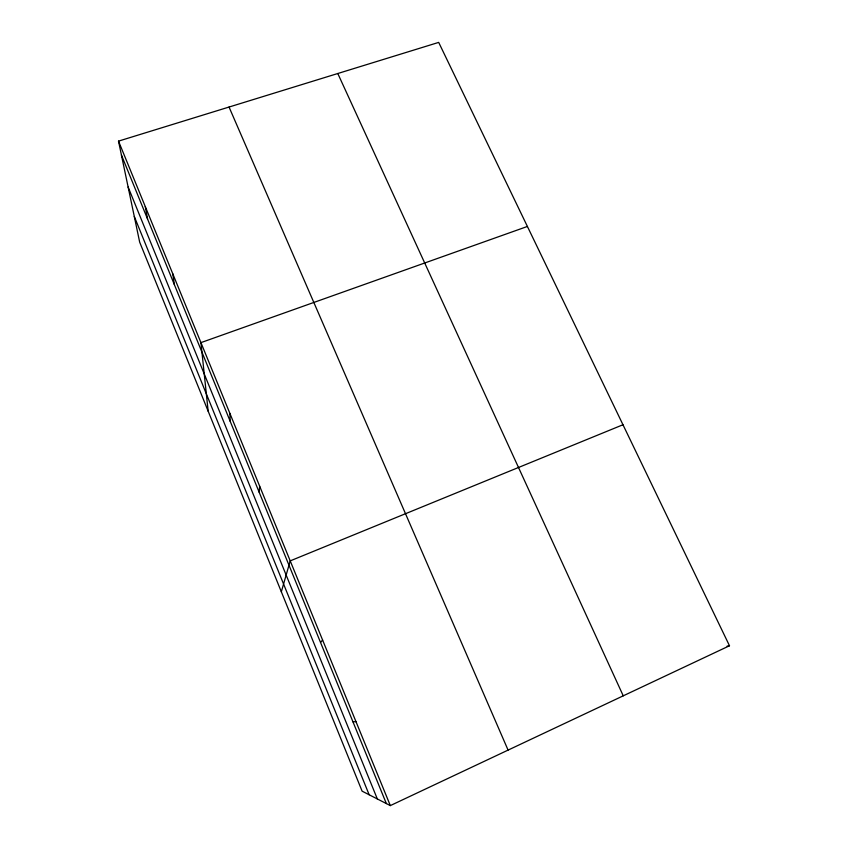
<?xml version="1.0" encoding="UTF-8"?>
<svg xmlns="http://www.w3.org/2000/svg" width="848" height="848" viewBox="0 0 848 848"><rect width="100%" height="100%" fill="white"/><g stroke="black" fill="none" stroke-linecap="round" stroke-linejoin="round"><path stroke-width="1.27" d="M259.191 492.285L259.647 486.137M281.335 591.809L290.217 560.878L622.973 424.753M320.523 642.413L322.622 640.092M390.324 805.6L729.492 645.752L438.692 42.4L118.508 141.128L139.666 242.136L362.107 791.163L390.324 805.6L118.508 141.128M527.403 226.458L200.934 342.624L208.173 411.227M727.075 646.165L729.492 645.752M352.969 721.839L355.98 721.627M337.79 73.511L623.248 695.826M229.045 107.049L508.079 750.098M121.423 155.057L386.359 803.575M128.122 187.037L377.339 798.954M134.291 216.463L369.156 794.767M145.273 206.552L147.584 219.081M172.738 273.692L174.412 284.758M229.893 413.411L230.19 421.286"/></g></svg>
